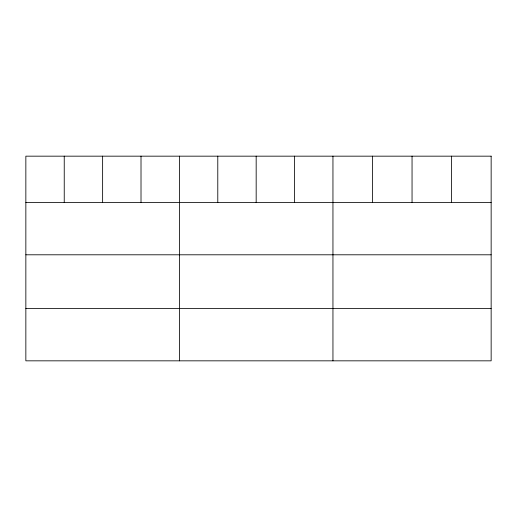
<?xml version="1.0" encoding="UTF-8"?>
<svg xmlns="http://www.w3.org/2000/svg" width="517" height="517" viewBox="0 0 517 517"><rect width="100%" height="100%" fill="white"/><g stroke="black" fill="none" stroke-linecap="round" stroke-linejoin="round"><path stroke-width="0.78" d="M25.85 202.567L491.15 202.567M25.85 254.797L491.15 254.797M25.85 308.604L491.15 308.604M451.599 156.166L451.599 202.567M412.049 156.166L412.049 202.567M372.498 156.166L372.498 202.567M332.948 156.166L332.948 360.834M294.561 156.166L294.561 202.567M256.173 156.166L256.173 202.567M217.786 156.166L217.786 202.567M179.399 156.166L179.399 360.834M141.012 156.166L141.012 202.567M102.625 156.166L102.625 202.567M64.237 156.166L64.237 202.567M491.15 156.166L25.85 156.166L25.85 360.834L491.15 360.834L491.15 156.166"/></g></svg>
